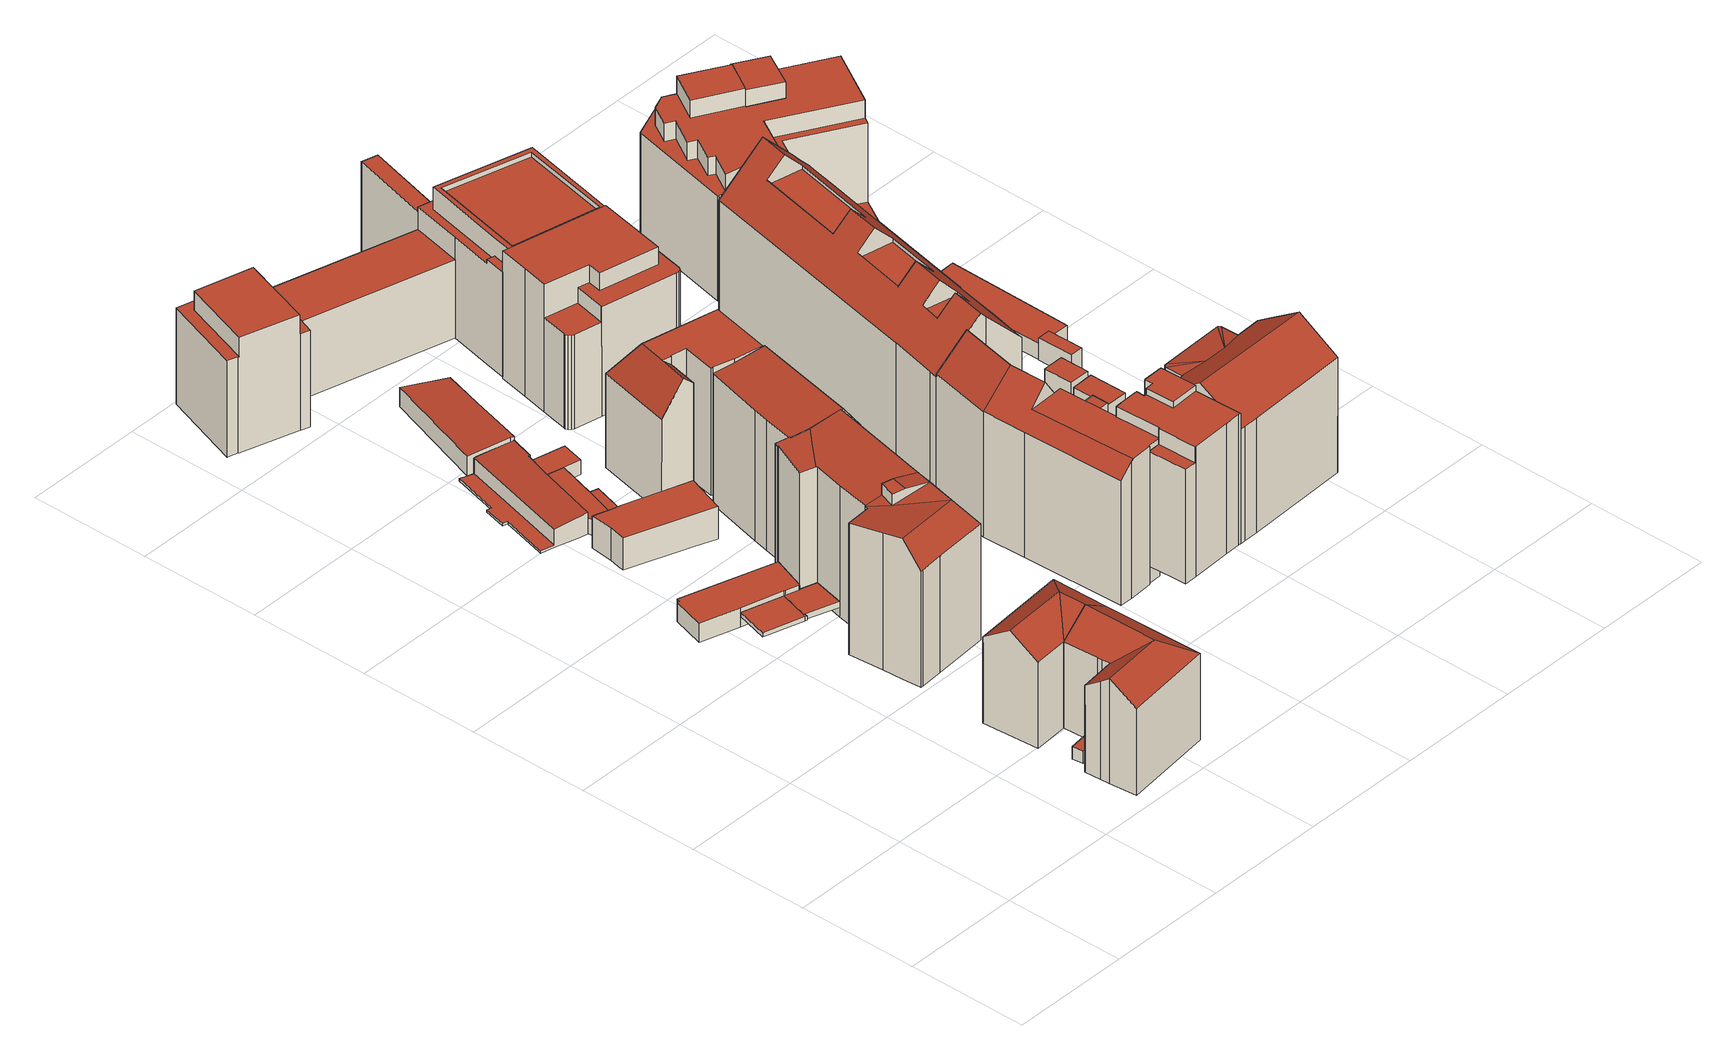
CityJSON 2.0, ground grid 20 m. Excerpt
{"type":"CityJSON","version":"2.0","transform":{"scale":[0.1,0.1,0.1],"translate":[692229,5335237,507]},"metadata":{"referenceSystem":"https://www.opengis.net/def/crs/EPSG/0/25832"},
"CityObjects":{
"building1":{"type":"Building","attributes":{"Gemeindeschluessel":"09162000","HoeheDach":"512.678","HoeheGrund":"510.650","Methode":"2000","NiedrigsteTraufeDesGebaeudes":"512.678","Geometrietyp2DReferenz":"3000","function":"31001_2000","roofType":"1000","measuredHeight":2.03},"geometry":[{"type":"MultiSurface","lod":"2","boundaries":[[[0,1,2,3]],[[4,5,6,7]],[[4,7,8,9,0,3]],[[3,2,5,4]],[[8,10,11,9]],[[2,1,11,10,6,5]],[[9,11,1,0]],[[7,6,10,8]]],"semantics":{"surfaces":[{"type":"WallSurface"},{"type":"GroundSurface"},{"type":"RoofSurface"}],"values":[0,0,1,0,0,2,0,0]}}]},
"building2":{"type":"Building","attributes":{"Gemeindeschluessel":"09162000","HoeheDach":"528.370","HoeheGrund":"510.395","Methode":"2000","NiedrigsteTraufeDesGebaeudes":"525.130","Geometrietyp2DReferenz":"3000","function":"31001_9998","roofType":"3100","measuredHeight":17.98,"storeysAboveGround":5},"geometry":[{"type":"MultiSurface","lod":"2","boundaries":[[[12,13,14,15,16,17]],[[12,18,19,13]],[[19,20,21,22]],[[23,24,25,26]],[[13,19,22,27]],[[13,27,25,24,28,29,14]],[[28,30,31,29]],[[32,17,16,33]],[[18,34,20,19]],[[14,29,31,35,15]],[[32,34,18,12,17]],[[21,26,25,27,22]],[[33,16,15,35]],[[30,28,24,23]],[[34,32,33,35,31,30,23,26,21,20]]],"semantics":{"surfaces":[{"type":"RoofSurface"},{"type":"WallSurface"},{"type":"GroundSurface"}],"values":[0,0,1,1,0,0,1,1,1,1,1,1,1,1,2]}}]},
"building3":{"type":"Building","attributes":{"Gemeindeschluessel":"09162000","HoeheDach":"528.350","HoeheGrund":"510.431","Methode":"2000","NiedrigsteTraufeDesGebaeudes":"525.098","Geometrietyp2DReferenz":"3000","function":"31001_9998","roofType":"3100","measuredHeight":17.92,"storeysAboveGround":5},"geometry":[{"type":"MultiSurface","lod":"2","boundaries":[[[27,22,36,37]],[[26,38,39,40,21]],[[41,40,39,42]],[[43,44,25,37]],[[27,37,25]],[[26,21,22,27,25]],[[21,40,41,36,22]],[[39,38,44,43,42]],[[43,37,36,41,42]],[[26,25,44,38]]],"semantics":{"surfaces":[{"type":"RoofSurface"},{"type":"GroundSurface"},{"type":"WallSurface"}],"values":[0,1,2,0,0,2,2,2,0,2]}}]},
"building4":{"type":"Building","attributes":{"Gemeindeschluessel":"09162000","HoeheDach":"511.030","HoeheGrund":"510.297","Methode":"2000","NiedrigsteTraufeDesGebaeudes":"511.030","Geometrietyp2DReferenz":"3000","function":"31001_9998","roofType":"1000","measuredHeight":0.733},"geometry":[{"type":"MultiSurface","lod":"2","boundaries":[[[45,46,47,48,49,50,51]],[[45,51,52,53]],[[47,46,54,55]],[[48,47,55,56]],[[50,49,57,58]],[[46,45,53,54]],[[49,48,56,57]],[[52,58,57,56,55,54,53]],[[51,50,58,52]]],"semantics":{"surfaces":[{"type":"RoofSurface"},{"type":"WallSurface"},{"type":"GroundSurface"}],"values":[0,1,1,1,1,1,1,2,1]}}]},
"building5":{"type":"Building","attributes":{"Gemeindeschluessel":"09162000","HoeheDach":"511.784","HoeheGrund":"508.538","Methode":"1000","NiedrigsteTraufeDesGebaeudes":"511.784","Geometrietyp2DReferenz":"3000","function":"31001_2000","roofType":"1000","measuredHeight":3.25,"storeysAboveGround":1},"geometry":[{"type":"MultiSurface","lod":"2","boundaries":[[[59,60,61,62]],[[63,64,61,60,65,66,67,68,69,70,71,72]],[[73,71,70,74]],[[75,68,67,76]],[[77,69,68,75]],[[78,79,80,73,74,77,75,76,81,82,59,62]],[[62,61,64,78]],[[81,66,65,82]],[[76,67,66,81]],[[80,72,71,73]],[[63,79,78,64]],[[82,65,60,59]],[[74,70,69,77]],[[72,80,79,63]]],"semantics":{"surfaces":[{"type":"WallSurface"},{"type":"RoofSurface"},{"type":"GroundSurface"}],"values":[0,1,0,0,0,2,0,0,0,0,0,0,0,0]}}]},
"building6":{"type":"Building","attributes":{"Gemeindeschluessel":"09162000","HoeheDach":"511.110","HoeheGrund":"510.117","Methode":"2000","NiedrigsteTraufeDesGebaeudes":"511.110","Geometrietyp2DReferenz":"3000","function":"31001_2000","roofType":"1000","measuredHeight":0.993},"geometry":[{"type":"MultiSurface","lod":"2","boundaries":[[[83,84,85,86]],[[87,88,84,83]],[[89,90,91,92]],[[93,94,88,87]],[[86,85,95,96]],[[97,96,95,98]],[[93,89,92,94]],[[99,97,98,100]],[[99,100,91,90]],[[99,90,89,93,87,83,86,96,97]],[[91,100,98,95,85,84,88,94,92]]],"semantics":{"surfaces":[{"type":"WallSurface"},{"type":"GroundSurface"},{"type":"RoofSurface"}],"values":[0,0,0,0,0,0,0,0,0,1,2]}}]},
"building7":{"type":"Building","attributes":{"Gemeindeschluessel":"09162000","HoeheDach":"514.891","HoeheGrund":"511.120","Methode":"2000","NiedrigsteTraufeDesGebaeudes":"511.483","Geometrietyp2DReferenz":"3000","function":"31001_1000","roofType":"1000","measuredHeight":3.77,"storeysAboveGround":1},"geometry":[{"type":"MultiSurface","lod":"2","boundaries":[[[101,102,103,104,105,106,107,108,109,110,111,112,113]],[[114,115,116,117]],[[110,118,119,120,121,122,111]],[[123,124,122,121,116,115,125,126,127,128,129]],[[130,131,132,102,101,113,123,129,133]],[[109,108,134,135,118,110]],[[136,103,102,132]],[[137,127,126,138]],[[138,126,125,139]],[[129,128,127,137,140,133]],[[141,142,106,105,104,143]],[[134,108,107,144]],[[117,116,121,120]],[[144,142,141,143,136,132,131,130,133,140,137,138,139,114,117,120,119,118,135,134]],[[144,107,106,142]],[[113,112,111,122,124,123]],[[143,104,103,136]],[[139,125,115,114]]],"semantics":{"surfaces":[{"type":"RoofSurface"},{"type":"WallSurface"},{"type":"GroundSurface"}],"values":[0,1,1,0,1,1,1,1,1,1,1,1,1,2,1,1,1,1]}}]},
"building8":{"type":"Building","attributes":{"Gemeindeschluessel":"09162000","HoeheDach":"533.400","HoeheGrund":"508.540","Methode":"2000","NiedrigsteTraufeDesGebaeudes":"528.216","Geometrietyp2DReferenz":"3000","function":"31001_1000","roofType":"3100","measuredHeight":24.86,"storeysAboveGround":7},"geometry":[{"type":"MultiSurface","lod":"2","boundaries":[[[145,146,147,148,149,150]],[[151,146,145,152]],[[153,149,154]],[[155,156,157,158,159,160,161,162,163]],[[164,165,166,150,149,153,167,168]],[[169,170,171,172]],[[173,174,152,145,150,166]],[[153,163,162,167]],[[75,175,176,77]],[[177,165,164,178]],[[154,155,179,180]],[[181,182,183,184]],[[156,185,186,172,171,157]],[[187,178,164,168]],[[188,189,148,147]],[[190,176,175,158,157,171,170,191]],[[170,169,192,191]],[[190,74,77,176]],[[184,193,148,189]],[[74,190,191,192]],[[173,166,165,177]],[[160,159,194,195]],[[155,163,196,179]],[[197,161,160,195]],[[153,154,180,198]],[[188,151,152,174,173,177,178,187,197,195,194,75,77,74,192,169,172,186,181,184,189]],[[183,193,184]],[[180,179,196,198]],[[186,185,182,181]],[[155,154,149,148,193,183,182,185,156]],[[197,187,168,167,162,161]],[[75,194,159,158,175]],[[188,147,146,151]],[[153,198,196,163]]],"semantics":{"surfaces":[{"type":"RoofSurface"},{"type":"WallSurface"},{"type":"GroundSurface"}],"values":[0,1,0,0,0,1,1,0,1,1,0,1,1,1,1,0,1,1,1,1,1,1,1,1,1,2,1,0,1,0,1,1,1,1]}}]},
"building9":{"type":"Building","attributes":{"Gemeindeschluessel":"09162000","HoeheDach":"513.930","HoeheGrund":"511.170","Methode":"2000","NiedrigsteTraufeDesGebaeudes":"513.930","Geometrietyp2DReferenz":"3000","function":"31001_1000","roofType":"1000","measuredHeight":2.76,"storeysAboveGround":1},"geometry":[{"type":"MultiSurface","lod":"2","boundaries":[[[199,200,201,202,203,204]],[[205,206,207,208]],[[209,210,211,212,202,201]],[[213,205,208,204,203,202,212,211]],[[211,210,214,213]],[[207,206,214,210,209,201,200,199]],[[213,214,206,205]],[[208,207,199,204]]],"semantics":{"surfaces":[{"type":"WallSurface"},{"type":"GroundSurface"},{"type":"RoofSurface"}],"values":[0,0,0,1,0,2,0,0]}}]},
"building10":{"type":"Building","attributes":{"Gemeindeschluessel":"09162000","HoeheDach":"513.810","HoeheGrund":"511.240","Methode":"2000","NiedrigsteTraufeDesGebaeudes":"513.810","Geometrietyp2DReferenz":"3000","function":"31001_2000","roofType":"1000","measuredHeight":2.57},"geometry":[{"type":"MultiSurface","lod":"2","boundaries":[[[215,216,217,205]],[[218,219,220,221,213,222]],[[216,219,218,222,223,217]],[[217,223,222,213,224,205]],[[215,205,224,213,221,220]],[[215,220,219,216]]],"semantics":{"surfaces":[{"type":"WallSurface"},{"type":"RoofSurface"},{"type":"GroundSurface"}],"values":[0,0,1,0,2,0]}}]},
"building11":{"type":"Building","attributes":{"Gemeindeschluessel":"09162000","HoeheDach":"514.538","HoeheGrund":"509.050","Methode":"1000","NiedrigsteTraufeDesGebaeudes":"514.538","Geometrietyp2DReferenz":"3000","function":"31001_1000","roofType":"1000","measuredHeight":5.49,"storeysAboveGround":2},"geometry":[{"type":"MultiSurface","lod":"2","boundaries":[[[225,226,227,228,229,230]],[[231,232,233,234,235,236]],[[233,232,237,238]],[[239,240,241,242,243,237,232,231,236,227,226,225]],[[228,227,236,235]],[[244,245,246,230,229,228,235,234,233,238,247,248]],[[246,245,240,239,225,230]],[[245,244,248,242,241,240]],[[247,243,242,248]],[[238,237,243,247]]],"semantics":{"surfaces":[{"type":"WallSurface"},{"type":"RoofSurface"},{"type":"GroundSurface"}],"values":[0,0,0,1,0,2,0,0,0,0]}}]},
"building12":{"type":"Building","attributes":{"Gemeindeschluessel":"09162000","HoeheDach":"513.850","HoeheGrund":"511.420","Methode":"2000","NiedrigsteTraufeDesGebaeudes":"513.850","Geometrietyp2DReferenz":"3000","function":"31001_2000","roofType":"1000","measuredHeight":2.43},"geometry":[{"type":"MultiSurface","lod":"2","boundaries":[[[210,249,250,251,252,201]],[[201,252,253,254]],[[251,255,253,252]],[[256,210,201,254]],[[257,249,210,256]],[[257,258,250,249]],[[257,256,254,253,255,258]],[[250,258,255,251]]],"semantics":{"surfaces":[{"type":"RoofSurface"},{"type":"WallSurface"},{"type":"GroundSurface"}],"values":[0,1,1,1,1,1,2,1]}}]},
"building13":{"type":"Building","attributes":{"Gemeindeschluessel":"09162000","HoeheDach":"515.539","HoeheGrund":"511.540","Methode":"1000","NiedrigsteTraufeDesGebaeudes":"514.759","Geometrietyp2DReferenz":"3000","function":"31001_1000","roofType":"9999","measuredHeight":4,"storeysAboveGround":1},"geometry":[{"type":"MultiSurface","lod":"2","boundaries":[[[259,260,261,262,263,264]],[[121,265,266,267]],[[264,263,265,121]],[[263,262,261,268,269,266,265]],[[267,266,269,270]],[[260,271,270,269,268,261]],[[271,260,259,264,121,267,270]]],"semantics":{"surfaces":[{"type":"WallSurface"},{"type":"RoofSurface"},{"type":"GroundSurface"}],"values":[0,0,0,1,0,0,2]}}]},
"building14":{"type":"Building","attributes":{"Gemeindeschluessel":"09162000","HoeheDach":"532.370","HoeheGrund":"509.013","Methode":"2000","NiedrigsteTraufeDesGebaeudes":"528.300","Geometrietyp2DReferenz":"3000","function":"31001_1000","roofType":"3100","measuredHeight":23.36,"storeysAboveGround":4},"geometry":[{"type":"MultiSurface","lod":"2","boundaries":[[[272,273,274,275]],[[276,277,278,279,280,281,282,283,284]],[[285,279,278,273,272]],[[286,276,284,287]],[[288,283,282,289]],[[290,291,277,276,286]],[[292,281,280,293]],[[275,274,294,295]],[[289,282,281,292]],[[285,272,275,295,296,297,290,286,287,288,289,292,293]],[[293,280,279,285]],[[294,274,273,278,277,291,298]],[[287,284,283,288]],[[297,298,291,290]],[[294,298,297,296,295]]],"semantics":{"surfaces":[{"type":"WallSurface"},{"type":"RoofSurface"},{"type":"GroundSurface"}],"values":[0,1,0,0,0,0,0,0,0,2,0,1,0,0,0]}}]},
"building15":{"type":"Building","attributes":{"Gemeindeschluessel":"09162000","HoeheDach":"532.490","HoeheGrund":"510.652","Methode":"2000","NiedrigsteTraufeDesGebaeudes":"526.810","Geometrietyp2DReferenz":"3000","function":"31001_1000","roofType":"1000","measuredHeight":21.84,"storeysAboveGround":4},"geometry":[{"type":"MultiSurface","lod":"2","boundaries":[[[299,300,301,302]],[[303,304,305,306,307]],[[308,309,310]],[[311,312,313,314]],[[315,310,303,307,316]],[[309,317,318,319,301,300,320,304,303,310]],[[321,318,317,322]],[[302,301,319,323]],[[324,325,306,305,326]],[[327,316,307,328]],[[327,329,330,315,316]],[[324,311,314,331,332,299,302,323,321,322,333,329,327,328,325]],[[323,319,318,321]],[[331,334,335,332]],[[328,307,306,325]],[[335,334,313,312,326,305,304,320]],[[330,336,308,310,315]],[[324,326,312,311]],[[333,336,330,329]],[[333,322,317,309,308,336]],[[299,332,335,320,300]],[[314,313,334,331]]],"semantics":{"surfaces":[{"type":"WallSurface"},{"type":"RoofSurface"},{"type":"GroundSurface"}],"values":[0,1,0,0,1,1,0,0,0,0,0,2,0,0,0,1,1,0,0,0,0,0]}}]},
"building16":{"type":"Building","attributes":{"Gemeindeschluessel":"09162000","HoeheDach":"532.530","HoeheGrund":"511.511","Methode":"2000","NiedrigsteTraufeDesGebaeudes":"524.910","Geometrietyp2DReferenz":"3000","function":"31001_3000","roofType":"1000","measuredHeight":21.02,"storeysAboveGround":6},"geometry":[{"type":"MultiSurface","lod":"2","boundaries":[[[337,338,339,340,341,342],[343,344,345,346]],[[347,348,349,350,351,352,353,354,355,356,357,358,359,360,361,362,363,364,365,366,367,368,369]],[[370,371,372,373,374,375,376,377,378,379,380]],[[381,382,383,384,385,386,387,388,389,390,391,392]],[[393,394,395,396]],[[366,397,398,367]],[[372,339,338,373]],[[348,374,373,349]],[[368,399,377,376,369]],[[351,400,401,352]],[[402,403,404,405]],[[350,337,342,400,351]],[[347,375,374,348]],[[342,341,340,371,370,406,400]],[[407,378,377,399]],[[385,403,402,386]],[[359,358,357,387,386,402,405,383,382,360]],[[364,408,409,365]],[[410,409,408,411]],[[361,360,382,381,392,362]],[[349,373,338,337,350]],[[371,340,339,372]],[[362,392,391,363]],[[401,412,380,379,410,354,353,352]],[[365,409,407,397,366]],[[399,398,397,407]],[[384,404,403,385]],[[363,391,390,408,364]],[[393,345,344,394]],[[410,379,378,407,409]],[[383,405,404,384]],[[400,406,412,401]],[[356,388,387,357]],[[380,412,406,370]],[[367,398,399,368]],[[369,376,375,347]],[[395,343,346,396]],[[396,346,345,393]],[[394,344,343,395]],[[354,410,411,355]],[[355,411,389,388,356]],[[408,390,389,411]]],"semantics":{"surfaces":[{"type":"RoofSurface"},{"type":"GroundSurface"},{"type":"WallSurface"}],"values":[0,1,0,0,0,2,2,2,2,2,0,2,2,2,2,2,2,2,0,2,2,2,2,2,2,0,2,2,2,2,2,0,2,2,2,2,2,2,2,2,2,2]}}]},
"building17":{"type":"Building","attributes":{"Gemeindeschluessel":"09162000","HoeheDach":"533.090","HoeheGrund":"511.316","Methode":"2000","NiedrigsteTraufeDesGebaeudes":"527.430","Geometrietyp2DReferenz":"3000","function":"31001_2000","roofType":"1000","measuredHeight":21.77,"storeysAboveGround":7},"geometry":[{"type":"MultiSurface","lod":"2","boundaries":[[[413,414,415,416]],[[417,418,419,420]],[[421,422,423,424,425]],[[426,427,428,429]],[[430,431,432,433]],[[434,435,427,426]],[[421,425,436,437]],[[438,439,440,441,442]],[[443,444,445,446]],[[437,436,431,430]],[[447,448,449,450]],[[451,442,441,452,453,454]],[[434,455,456,457,458,435]],[[428,427,435,458,452,441,440,459]],[[460,461,451,454]],[[429,428,459,462]],[[420,419,448,447]],[[462,459,440,439]],[[446,445,456,455]],[[424,423,463,464]],[[465,466,418,417]],[[458,457,453,452]],[[438,442,414,413]],[[433,432,466,465]],[[451,461,463,423,467,415,414,442]],[[450,449,444,443]],[[434,426,429,462,439,438,413,416,468,422,421,437,430,433,465,417,420,447,450,443,446,455]],[[468,467,423,422]],[[456,445,444,449,448,419,418,466,432,431,436,425,424,464,460,454,453,457]],[[416,415,467,468]],[[464,463,461,460]]],"semantics":{"surfaces":[{"type":"WallSurface"},{"type":"RoofSurface"},{"type":"GroundSurface"}],"values":[0,0,0,0,0,0,0,0,0,0,0,0,0,1,0,0,0,0,0,0,0,0,0,0,1,0,2,0,1,0,0]}}]},
"building18":{"type":"Building","attributes":{"Gemeindeschluessel":"09162000","HoeheDach":"534.000","HoeheGrund":"510.724","Methode":"2000","NiedrigsteTraufeDesGebaeudes":"530.270","Geometrietyp2DReferenz":"3000","function":"31001_9998","roofType":"1000","measuredHeight":23.28,"storeysAboveGround":7},"geometry":[{"type":"MultiSurface","lod":"2","boundaries":[[[469,470,471,472]],[[473,474,475,476]],[[477,478,479,480,481]],[[482,481,480,483]],[[484,485,486,487]],[[485,484,488,489]],[[490,491,492,493]],[[470,494,495,492,491,496,497,471]],[[498,499,500,472,471,497]],[[486,483,480,479,501,487]],[[502,503,500,499]],[[504,496,491,490]],[[493,492,495,505]],[[506,507,508,509]],[[510,476,475,511,478,477]],[[484,487,501,511,475,474,508,507,512,469,472,500,503,488]],[[506,505,495,494,512,507]],[[498,497,496,504]],[[477,481,482,513,510]],[[510,513,482,483,486,485,489,502,499,498,504,490,493,505,506,509,473,476]],[[489,488,503,502]],[[478,511,501,479]],[[512,494,470,469]],[[509,508,474,473]]],"semantics":{"surfaces":[{"type":"WallSurface"},{"type":"RoofSurface"},{"type":"GroundSurface"}],"values":[0,0,1,0,0,0,0,1,0,0,0,0,0,0,0,1,0,0,0,2,0,0,0,0]}}]},
"building19":{"type":"Building","attributes":{"Gemeindeschluessel":"09162000","HoeheDach":"535.863","HoeheGrund":"507.619","Methode":"2000","NiedrigsteTraufeDesGebaeudes":"512.934","Geometrietyp2DReferenz":"3000","function":"31001_1000","roofType":"3100","measuredHeight":28.24,"storeysAboveGround":6},"geometry":[{"type":"MultiSurface","lod":"2","boundaries":[[[514,515,516,517,518]],[[519,520,521,522,523]],[[516,524,525,517]],[[526,527,528,529,530,531,532,533]],[[534,535,515,514,536,537]],[[538,539,540,541]],[[529,528,542,543,544,545,546,547,548]],[[549,550,551,552]],[[538,553,554,555,539]],[[556,544,543,557]],[[558,546,545,559]],[[560,561,562,563]],[[564,565,566,567]],[[568,552,551,569]],[[570,571,542,528,527]],[[572,573,574,575]],[[576,577,578,579]],[[580,581,582,583]],[[519,523,584,585]],[[538,541,586,553]],[[587,588,589,590]],[[591,592,593,594,595,525]],[[596,597,598,599]],[[535,600,524,516,515]],[[530,548,562,561,601,531]],[[536,514,518,595,594]],[[602,603,604,605]],[[576,579,604,603]],[[587,606,607,608,609,610,555,554,611,612,613,584,523,522,566,565,575,574,588]],[[534,537,578,577]],[[526,614,570,527]],[[615,616,617,618]],[[560,618,617,619,601,561]],[[620,621,622,589,588]],[[580,623,624,581]],[[599,598,550,549]],[[548,547,562]],[[625,626,521,520]],[[559,545,544,556]],[[627,628,616,615]],[[587,590,531,601,619]],[[533,629,614,526]],[[529,548,530]],[[602,605,628,627]],[[580,583,608,607,623]],[[625,520,519,585]],[[535,534,577,576,603,602,627,615,618,560,563,558,559,556,557,571,570,614,629,621,620,573,572,564,567,596,599,549,552,568,592,591,600]],[[600,591,525,524]],[[532,531,590,589,622]],[[587,619,617,606]],[[625,585,584,613,626]],[[557,543,542,571]],[[567,566,597,596]],[[604,579,578,537,536,594,593,569,551,550,598,597,566,522,521,626,613,612,540,539,555,610,624,623,607,606,617,616,628,605]],[[518,517,525,595]],[[568,569,593,592]],[[586,541,540,612,611]],[[586,611,554,553]],[[621,629,533,532,622]],[[565,564,572,575]],[[582,609,608,583]],[[620,588,574,573]],[[582,581,624,610,609]],[[558,563,562,547,546]]],"semantics":{"surfaces":[{"type":"RoofSurface"},{"type":"WallSurface"},{"type":"GroundSurface"}],"values":[0,1,0,0,1,1,0,1,1,1,1,1,1,1,1,1,1,0,1,0,1,1,1,1,0,1,1,1,0,1,1,1,1,1,1,1,1,1,1,1,0,1,1,1,1,0,2,1,0,1,1,1,1,0,0,1,1,1,1,1,1,1,1,1]}}]},
"building20":{"type":"Building","attributes":{"Gemeindeschluessel":"09162000","HoeheDach":"534.770","HoeheGrund":"510.643","Methode":"2000","NiedrigsteTraufeDesGebaeudes":"529.889","Geometrietyp2DReferenz":"3000","function":"31001_1000","roofType":"3100","measuredHeight":24.13,"storeysAboveGround":5},"geometry":[{"type":"MultiSurface","lod":"2","boundaries":[[[630,631,632,633]],[[634,635,636,637]],[[638,639,640,641,630,633,642,643,644,645,646,647,648,649,650,651,652,653]],[[654,637,636,655]],[[656,657,649,648]],[[658,659,660,661,662,663]],[[650,649,657,662,661]],[[645,636,635,646]],[[647,646,635,634,664]],[[645,644,665,655,636]],[[666,654,667]],[[664,656,648,647]],[[652,659,658,653]],[[643,642,668,666,667,669]],[[643,669,665,644]],[[633,632,668,642]],[[651,660,659,652]],[[640,670,671,641]],[[664,634,637]],[[667,654,655,665,669]],[[639,672,670,640]],[[650,661,660,651]],[[673,672,639,638]],[[663,662,657,656,664,637,654,666,668,632,631,671,670,672,673]],[[641,671,631,630]],[[663,673,638,653,658]]],"semantics":{"surfaces":[{"type":"WallSurface"},{"type":"RoofSurface"},{"type":"GroundSurface"}],"values":[0,1,2,1,0,1,0,0,0,0,1,0,0,0,0,0,0,0,1,1,0,0,0,1,0,0]}}]},
"building21":{"type":"Building","attributes":{"Gemeindeschluessel":"09162000","HoeheDach":"514.390","HoeheGrund":"511.190","Methode":"1000","NiedrigsteTraufeDesGebaeudes":"514.390","Geometrietyp2DReferenz":"3000","function":"51009_1610","roofType":"1000","measuredHeight":3.2},"geometry":[{"type":"MultiSurface","lod":"2","boundaries":[[[674,675,676,677]],[[678,679,680,681]],[[677,676,679,678]],[[681,680,675,674]],[[681,674,677,678]],[[676,675,680,679]]],"semantics":{"surfaces":[{"type":"WallSurface"},{"type":"GroundSurface"},{"type":"RoofSurface"}],"values":[0,0,0,0,1,2]}}]},
"building22":{"type":"Building","attributes":{"Gemeindeschluessel":"09162000","HoeheDach":"513.896","HoeheGrund":"511.196","Methode":"1000","NiedrigsteTraufeDesGebaeudes":"513.896","Geometrietyp2DReferenz":"3000","function":"51009_1610","roofType":"1000","measuredHeight":2.7},"geometry":[{"type":"MultiSurface","lod":"2","boundaries":[[[682,683,684,685]],[[686,687,684,683]],[[688,687,686,689]],[[685,684,687,688]],[[685,688,689,682]],[[689,686,683,682]]],"semantics":{"surfaces":[{"type":"WallSurface"},{"type":"RoofSurface"},{"type":"GroundSurface"}],"values":[0,1,0,0,2,0]}}]},
"building23":{"type":"Building","attributes":{"Gemeindeschluessel":"09162000","HoeheDach":"514.531","HoeheGrund":"511.270","Methode":"1000","NiedrigsteTraufeDesGebaeudes":"514.531","Geometrietyp2DReferenz":"3000","function":"31001_2000","roofType":"1000","measuredHeight":3.26,"storeysAboveGround":1},"geometry":[{"type":"MultiSurface","lod":"2","boundaries":[[[690,691,692,693]],[[694,690,693,695]],[[696,691,690,694]],[[695,693,692,697]],[[697,692,691,696]],[[695,697,696,694]]],"semantics":{"surfaces":[{"type":"RoofSurface"},{"type":"WallSurface"},{"type":"GroundSurface"}],"values":[0,1,1,1,1,2]}}]},
"building24":{"type":"Building","attributes":{"Gemeindeschluessel":"09162000","HoeheDach":"514.803","HoeheGrund":"511.041","Methode":"1000","NiedrigsteTraufeDesGebaeudes":"514.803","Geometrietyp2DReferenz":"3000","function":"51009_1610","roofType":"1000","measuredHeight":3.76},"geometry":[{"type":"MultiSurface","lod":"2","boundaries":[[[698,699,700,701]],[[701,700,702,703]],[[703,704,698,701]],[[700,699,705,702]],[[703,702,705,704]],[[704,705,699,698]]],"semantics":{"surfaces":[{"type":"WallSurface"},{"type":"GroundSurface"},{"type":"RoofSurface"}],"values":[0,0,1,2,0,0]}}]},
"building25":{"type":"Building","attributes":{"Gemeindeschluessel":"09162000","HoeheDach":"513.617","HoeheGrund":"510.930","Methode":"1000","NiedrigsteTraufeDesGebaeudes":"513.617","Geometrietyp2DReferenz":"3000","function":"31001_2000","roofType":"1000","measuredHeight":2.69},"geometry":[{"type":"MultiSurface","lod":"2","boundaries":[[[706,707,708,709]],[[710,711,707,706]],[[709,708,712,713]],[[712,714,715,716,717,713]],[[708,707,711,718,719,715,714,712]],[[720,718,711,710]],[[719,718,720,721,716,715]],[[706,709,713,717,716,721,720,710]]],"semantics":{"surfaces":[{"type":"WallSurface"},{"type":"RoofSurface"},{"type":"GroundSurface"}],"values":[0,0,0,0,1,0,0,2]}}]},
"building26":{"type":"Building","attributes":{"Gemeindeschluessel":"09162000","HoeheDach":"513.939","HoeheGrund":"511.059","Methode":"2000","NiedrigsteTraufeDesGebaeudes":"512.254","Geometrietyp2DReferenz":"3000","function":"31001_2000","roofType":"2100","measuredHeight":2.88,"storeysAboveGround":1},"geometry":[{"type":"MultiSurface","lod":"2","boundaries":[[[722,723,724,725]],[[726,727,728,729]],[[730,731,732,733,724,723,734,735,736,737,738,728,727]],[[725,724,733,739]],[[740,731,730,741]],[[742,732,731,740]],[[726,729,743,744,745,746,747,722,725,739,742,740,741]],[[729,728,738,743]],[[743,738,737,744]],[[745,736,735,746]],[[747,734,723,722]],[[746,735,734,747]],[[744,737,736,745]],[[741,730,727,726]],[[739,733,732,742]]],"semantics":{"surfaces":[{"type":"WallSurface"},{"type":"RoofSurface"},{"type":"GroundSurface"}],"values":[0,0,1,0,0,0,2,0,0,0,0,0,0,0,0]}}]},
"building27":{"type":"Building","attributes":{"Gemeindeschluessel":"09162000","HoeheDach":"535.356","HoeheGrund":"511.351","Methode":"2000","NiedrigsteTraufeDesGebaeudes":"515.760","Geometrietyp2DReferenz":"3000","function":"31001_9998","roofType":"1000","measuredHeight":24,"storeysAboveGround":1},"geometry":[{"type":"MultiSurface","lod":"2","boundaries":[[[748,749,750,751]],[[752,753,754,755,756,757]],[[758,759,760,761]],[[752,757,762,763]],[[764,765,766,767,768,769,770,771,758,761,772,773,774,748,751]],[[775,776,777,778]],[[779,780,781,782]],[[783,769,768,784]],[[781,780,785,786,787,788]],[[789,763,762,790,791,792,786,785,793]],[[783,794,795,796,770,769]],[[797,766,765,798]],[[786,792,799,787]],[[800,801,802,803]],[[789,793,801,800]],[[793,785,780,779]],[[804,767,766,797]],[[784,768,767,804]],[[803,802,805,806]],[[807,808,782,809]],[[774,810,749,748]],[[790,762,757,756]],[[764,751,750,811,777,776]],[[812,798,765,764,776,775,813,814]],[[808,805,802,801,793,779,782]],[[773,815,810,774]],[[813,775,778,816]],[[816,778,777,811]],[[789,800,803,806,807,809,794,783,784,804,797,798,812,753,752,763]],[[812,814,754,753]],[[787,799,817,788]],[[761,760,818,772]],[[806,805,808,807]],[[772,818,815,773]],[[794,809,782,781,788,817,795]],[[771,819,759,758]],[[795,817,799,792,791,755,754,814,813,816,811,750,749,810,815,818,760,759,819,796]],[[756,755,791,790]],[[770,796,819,771]]],"semantics":{"surfaces":[{"type":"WallSurface"},{"type":"RoofSurface"},{"type":"GroundSurface"}],"values":[0,0,0,0,1,1,0,0,1,0,0,0,0,0,0,0,0,0,0,0,0,1,0,0,1,0,0,0,2,0,0,0,0,0,0,0,1,0,0]}}]},
"building28":{"type":"Building","attributes":{"Gemeindeschluessel":"09162000","HoeheDach":"535.213","HoeheGrund":"511.510","Methode":"2000","NiedrigsteTraufeDesGebaeudes":"529.340","Geometrietyp2DReferenz":"3000","function":"31001_9998","roofType":"1000","measuredHeight":23.7,"storeysAboveGround":1},"geometry":[{"type":"MultiSurface","lod":"2","boundaries":[[[820,821,822,823]],[[822,824,825,765,826,827,823]],[[825,824,828,829]],[[821,828,824,822]],[[820,830,831,757,829,828,821]],[[830,820,823,827,826,831]],[[829,757,765,825]],[[826,765,757,831]]],"semantics":{"surfaces":[{"type":"WallSurface"},{"type":"RoofSurface"},{"type":"GroundSurface"}],"values":[0,0,0,1,0,2,1,0]}}]}
},
"vertices":[
[318,112,36],[318,112,57],[270,104,57],[270,104,36],[268,122,36],[268,122,57],[309,127,57],[309,127,36],[310,120,36],[318,121,36],[310,120,57],[318,121,57],
[262,48,214],[368,60,214],[318,99,182],[259,91,182],[261,64,202],[262,49,213],[266,3,182],[418,21,182],[418,21,34],[413,188,34],[413,188,182],[318,121,34],[318,121,182],[315,179,181],[315,179,34],[365,184,214],[318,112,182],[319,99,183],[318,112,34],[319,99,34],[262,49,34],[261,64,34],[266,3,34],[259,91,34],
[411,282,182],[364,231,214],[257,174,34],[250,269,34],[411,283,34],[411,283,181],[250,269,181],[253,222,214],[257,174,181],
[266,604,40],[267,608,40],[265,609,40],[279,658,40],[212,677,40],[197,624,40],[263,605,40],[263,605,33],[266,604,33],[267,608,33],[265,609,33],[279,658,33],[212,677,33],[197,624,33],
[279,658,15],[279,658,48],[212,677,48],[212,677,15],[164,750,48],[148,696,48],[282,657,48],[302,651,48],[303,650,48],[304,651,48],[324,708,48],[323,708,48],[169,755,48],[168,749,48],[169,755,15],[323,708,15],[304,651,15],[303,650,15],[324,708,15],[148,696,15],[164,750,15],[168,749,15],[302,651,15],[282,657,15],
[302,651,31],[302,651,41],[303,650,41],[303,650,31],[282,657,31],[282,657,41],[265,609,31],[267,608,31],[267,608,41],[265,609,41],[279,658,31],[279,658,41],[304,651,41],[304,651,31],[331,643,31],[331,643,41],[319,591,31],[319,591,41],
[193,953,77],[205,950,78],[235,1058,78],[246,1094,79],[248,1094,79],[249,1094,79],[249,1096,79],[260,1133,79],[258,1133,79],[255,1135,78],[201,1154,72],[153,967,72],[152,964,72],[159,1084,41],[159,1084,45],[179,1161,45],[179,1161,41],[255,1135,41],[201,1154,41],[191,1157,41],[191,1157,45],[201,1154,45],[152,964,45],[153,967,45],[151,1086,45],[142,1049,45],[150,1047,45],[131,974,45],[130,969,45],[152,964,41],[193,953,41],[205,950,41],[130,969,41],[260,1133,41],[258,1133,41],[235,1058,41],[150,1047,41],[142,1049,41],[151,1086,41],[131,974,41],[248,1094,41],[249,1094,41],[246,1094,41],[249,1096,41],
[273,402,214],[276,402,214],[316,405,214],[407,412,214],[380,441,256],[270,433,256],[276,402,15],[273,402,15],[327,503,245],[391,490,256],[396,517,256],[433,690,256],[381,701,247],[329,643,240],[331,643,240],[319,591,240],[308,536,240],[308,535,240],[336,530,245],[266,525,241],[263,525,241],[268,467,250],[307,533,240],[304,527,241],[349,709,15],[349,709,247],[349,707,247],[349,707,15],[268,467,15],[270,432,15],[304,651,240],[324,708,246],[263,525,15],[266,525,15],[355,526,264],[350,498,264],[466,683,15],[466,683,212],[465,682,213],[465,682,15],[435,690,254],[435,690,15],[304,527,15],[316,405,15],[407,412,15],[323,708,246],[325,714,247],[325,714,15],[465,682,214],[331,643,15],[319,591,15],[336,530,264],[308,536,15],[327,503,264],
[205,950,69],[223,1015,69],[235,1058,69],[235,1058,42],[223,1015,42],[205,950,42],[234,934,42],[234,934,69],[206,943,69],[206,943,42],[236,1058,69],[269,1050,69],[269,1050,42],[236,1058,42],[251,988,42],[251,988,69],
[250,930,42],[250,930,68],[234,934,68],[257,986,68],[265,984,68],[265,984,42],[257,986,42],[251,988,68],[236,940,68],[236,940,42],
[197,878,75],[199,889,75],[203,905,75],[203,905,20],[199,889,20],[197,878,20],[216,940,75],[234,934,75],[234,934,20],[216,940,20],[206,943,20],[206,943,75],[250,930,75],[250,930,20],[301,841,75],[336,828,75],[336,829,75],[358,893,75],[311,909,75],[336,829,20],[336,828,20],[301,841,20],[311,909,20],[358,893,20],
[297,1044,69],[306,1081,69],[249,1094,69],[246,1094,69],[246,1094,44],[235,1058,44],[249,1094,44],[269,1050,44],[297,1044,44],[306,1081,44],
[256,1134,45],[260,1133,45],[260,1133,85],[256,1134,85],[255,1135,85],[255,1135,45],[191,1157,78],[247,1330,78],[247,1330,45],[284,1221,85],[302,1287,85],[302,1287,45],[284,1221,45],
[503,859,20],[503,859,213],[502,856,213],[502,856,20],[435,690,253],[438,689,254],[474,865,254],[423,876,248],[390,885,244],[366,788,244],[360,761,244],[349,709,244],[349,707,244],[423,876,20],[435,690,20],[349,707,20],[349,709,20],[360,761,20],[466,683,20],[466,683,214],[366,788,20],[390,885,20],[501,857,215],[501,857,20],[483,764,20],[477,735,20],[477,735,214],
[423,876,37],[423,876,255],[390,885,255],[390,885,37],[365,993,255],[492,967,255],[531,994,201],[531,996,198],[338,1035,198],[370,944,241],[370,944,255],[355,947,255],[523,948,37],[523,948,198],[514,907,199],[514,907,37],[344,898,255],[311,909,198],[370,945,255],[397,940,255],[386,885,255],[471,866,255],[397,940,37],[370,945,37],[386,885,37],[521,948,37],[531,996,37],[521,948,201],[311,909,37],[338,1035,37],[358,893,37],[358,893,242],[512,907,37],[503,859,37],[359,893,37],[512,907,201],[503,859,200],[359,893,241],
[561,1232,255],[563,1231,255],[598,1399,255],[441,1441,255],[411,1302,255],[404,1266,255],[447,1431,255],[589,1393,255],[558,1241,255],[413,1272,255],[580,1228,45],[569,1230,45],[563,1231,45],[561,1232,45],[404,1266,45],[390,1269,45],[398,1305,45],[413,1376,45],[151,1446,45],[132,1391,45],[117,1396,45],[116,1396,45],[23,1424,45],[22,1425,45],[6,1430,45],[5,1430,45],[49,1562,45],[178,1528,45],[431,1460,45],[464,1592,45],[490,1585,45],[456,1454,45],[617,1411,45],[411,1302,217],[441,1441,217],[598,1399,217],[563,1231,217],[569,1230,217],[580,1228,217],[617,1411,217],[456,1454,217],[431,1460,217],[413,1376,217],[398,1305,217],[6,1430,210],[22,1425,210],[23,1424,210],[61,1540,210],[154,1515,210],[116,1396,210],[117,1396,210],[132,1391,210],[151,1446,210],[178,1528,210],[49,1562,210],[5,1430,210],[558,1241,247],[589,1393,247],[447,1431,247],[413,1272,247],[464,1592,210],[490,1585,210],[456,1454,210],[404,1266,224],[390,1269,224],[116,1396,243],[154,1515,243],[61,1540,243],[23,1424,243],[411,1302,224],[431,1460,210],[178,1528,179],[431,1460,179],[413,1376,179],[151,1446,179],[398,1305,224],
[380,1220,43],[380,1220,261],[390,1269,261],[390,1269,43],[562,1143,43],[562,1143,231],[552,1091,231],[552,1091,43],[563,1231,43],[561,1232,43],[561,1232,261],[561,1232,231],[563,1231,231],[365,1122,43],[365,1122,204],[363,1125,204],[363,1125,43],[580,1228,43],[580,1228,231],[576,1207,231],[576,1207,43],[369,1120,43],[369,1120,204],[569,1230,231],[569,1230,43],[371,1176,43],[362,1133,43],[362,1133,204],[371,1176,204],[371,1176,261],[544,1084,43],[544,1084,231],[540,1084,231],[540,1084,43],[550,1088,43],[550,1088,231],[548,1085,231],[548,1085,43],[445,1160,261],[426,1164,204],[426,1164,231],[445,1160,231],[415,1110,43],[415,1110,231],[415,1111,231],[415,1111,204],[361,1129,204],[441,1137,231],[441,1137,261],[361,1129,43],[538,1116,261],[538,1116,231],[568,1167,43],[568,1167,231],[404,1266,261],[404,1266,43],
[732,349,260],[732,349,270],[731,397,270],[731,397,260],[753,271,37],[753,271,260],[688,268,260],[688,268,37],[666,267,233],[686,268,233],[684,333,233],[663,332,233],[663,330,233],[663,330,37],[663,332,37],[683,409,260],[683,409,37],[686,333,37],[686,333,260],[693,410,260],[693,410,37],[746,412,37],[746,412,270],[779,413,270],[779,413,37],[781,351,270],[779,412,270],[744,411,270],[745,398,270],[745,398,37],[727,397,37],[727,397,260],[684,333,260],[727,411,37],[727,411,260],[744,411,37],[779,412,37],[784,272,37],[784,272,260],[780,272,260],[780,272,37],[666,267,37],[686,268,260],[781,351,260],[665,290,37],
[788,786,96],[826,778,96],[829,778,96],[828,927,96],[818,929,96],[751,1106,251],[810,1094,251],[810,1094,257],[780,1100,289],[751,1106,260],[874,779,59],[872,965,59],[602,328,219],[623,328,241],[626,328,243],[618,506,243],[647,507,273],[645,568,273],[593,571,221],[596,499,220],[787,786,6],[826,778,6],[788,786,215],[787,786,215],[749,801,251],[749,801,257],[768,892,257],[768,892,251],[663,330,243],[663,332,243],[686,333,243],[683,409,243],[684,409,243],[680,509,243],[667,508,243],[858,1124,6],[858,1124,215],[855,1113,215],[855,1113,6],[690,813,251],[690,813,259],[719,807,289],[686,333,6],[663,332,6],[684,409,6],[683,409,6],[678,566,6],[678,566,222],[680,509,223],[680,509,6],[717,1164,6],[717,1164,216],[791,1150,289],[791,1150,6],[848,1077,6],[848,1077,215],[623,328,6],[663,330,6],[635,768,6],[618,692,6],[618,692,215],[635,768,216],[777,739,6],[779,750,6],[779,750,216],[777,739,216],[730,713,251],[737,747,251],[679,759,251],[671,725,251],[720,958,259],[720,958,251],[709,904,251],[668,666,268],[615,677,215],[615,677,220],[665,666,273],[872,965,6],[826,974,6],[826,974,215],[827,974,215],[827,974,59],[843,1139,6],[843,1139,233],[841,1127,233],[841,1127,6],[874,779,6],[678,567,222],[769,700,6],[771,708,6],[771,708,216],[769,700,216],[689,662,289],[701,719,289],[671,725,259],[679,759,260],[708,753,289],[709,904,260],[738,898,289],[749,952,289],[602,328,6],[758,648,6],[758,648,216],[698,660,279],[698,660,6],[698,660,222],[615,677,6],[593,572,6],[593,572,220],[730,713,257],[737,747,257],[779,946,251],[779,946,257],[759,655,6],[759,655,216],[596,499,6],
[788,413,36],[788,413,231],[812,414,230],[812,414,36],[944,449,229],[944,450,229],[941,453,229],[906,409,235],[779,412,36],[781,412,36],[784,412,36],[787,412,36],[826,414,36],[825,445,36],[828,449,36],[941,453,36],[944,450,36],[945,419,36],[988,421,36],[989,401,36],[993,280,36],[817,273,36],[793,272,36],[784,272,36],[866,408,235],[831,449,229],[988,421,229],[989,401,242],[784,272,232],[793,272,232],[817,273,232],[993,280,233],[991,348,278],[781,343,278],[945,419,229],[828,449,229],[826,416,229],[825,444,229],[826,414,230],[825,445,229],[784,412,231],[787,412,231],[781,412,231],[779,412,231],
[779,611,42],[779,611,74],[865,613,74],[865,613,42],[865,586,42],[865,586,74],[779,583,74],[779,583,42],
[866,649,42],[866,649,69],[902,650,69],[902,650,42],[867,588,69],[903,588,69],[903,588,42],[867,588,42],
[900,653,75],[899,701,75],[865,701,75],[866,653,75],[900,653,43],[866,653,43],[899,701,43],[865,701,43],
[931,692,40],[931,692,78],[910,691,78],[910,691,40],[909,751,78],[909,751,40],[930,751,40],[930,751,78],
[968,751,39],[968,751,66],[930,751,66],[930,751,39],[970,962,39],[970,962,66],[911,751,66],[911,751,39],[909,883,66],[909,960,66],[909,960,39],[909,883,39],[955,961,66],[910,960,66],[955,961,39],[910,960,39],
[898,1070,41],[898,1070,59],[901,1059,57],[901,1059,41],[848,1077,41],[848,1077,64],[855,1113,69],[855,1113,41],[853,1073,63],[865,1037,56],[904,1037,53],[903,1048,55],[892,1080,61],[886,1089,63],[878,1098,65],[870,1105,67],[860,1111,69],[903,1048,41],[865,1037,41],[853,1073,41],[904,1037,41],[860,1111,41],[870,1105,41],[878,1098,41],[886,1089,41],[892,1080,41],
[778,1334,223],[778,1334,254],[802,1344,254],[802,1344,223],[950,1284,43],[912,1215,43],[912,1215,254],[944,1272,254],[944,1272,223],[950,1284,223],[741,1206,223],[741,1206,254],[761,1242,254],[761,1242,223],[1040,1233,223],[1040,1233,43],[891,1294,223],[901,1312,223],[812,1362,223],[753,1339,223],[716,1165,223],[717,1164,223],[729,1162,223],[751,1200,223],[748,1249,223],[774,1293,223],[759,1301,223],[862,1244,284],[891,1294,284],[821,1333,284],[792,1283,284],[867,1182,88],[867,1182,223],[843,1139,223],[843,1139,88],[717,1164,43],[716,1165,43],[975,1121,223],[981,1131,223],[853,1203,223],[820,1144,223],[975,1121,43],[1033,1222,223],[1033,1222,254],[981,1131,254],[975,1121,88],[791,1150,43],[791,1150,254],[729,1162,254],[812,1362,43],[901,1312,43],[853,1203,254],[952,1081,43],[952,1081,88],[952,1080,88],[952,1080,43],[753,1339,43],[906,1114,88],[906,1114,43],[882,1132,43],[882,1132,88],[843,1139,43],[759,1301,254],[821,1333,254],[862,1243,43],[862,1244,254],[862,1243,254],[774,1293,254],[792,1283,254],[820,1144,254],[748,1249,254],[751,1200,254],
[912,1215,45],[912,1215,282],[862,1244,282],[862,1244,45],[893,1298,282],[893,1298,223],[901,1312,45],[893,1298,45],[942,1270,282],[942,1270,223],[942,1270,45],[950,1284,45]
]}
